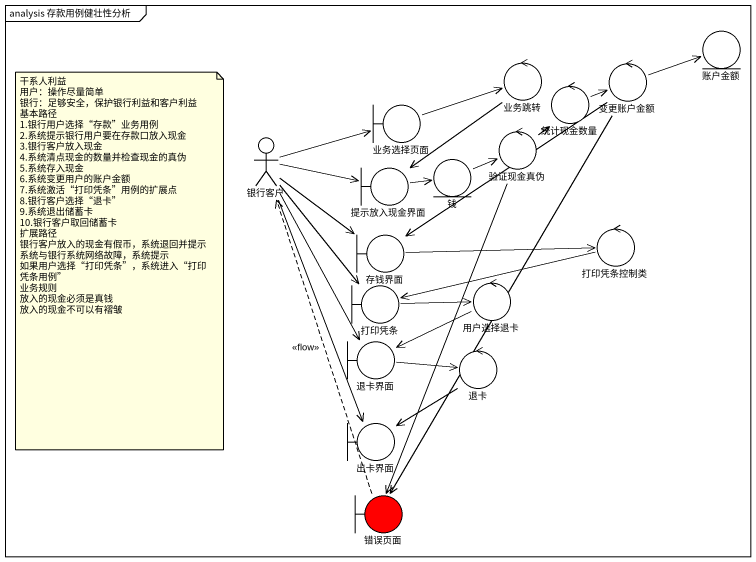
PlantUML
@startuml
mainframe analysis 存款用例健壮性分析
entity 账户金额
control 业务跳转
control 统计现金数量
control 变更账户金额
boundary 业务选择页面
actor 银行客户
entity 钱
control 验证现金真伪
boundary 提示放入现金界面
boundary 存钱界面
control 打印凭条控制类
boundary 打印凭条
control 用户选择退卡
boundary 退卡界面
control 退卡
boundary 出卡界面
boundary 错误页面 #FF0000
业务跳转 --> 提示放入现金界面
统计现金数量 -right-> 变更账户金额
变更账户金额 -right-> 账户金额
变更账户金额 --> 存钱界面
变更账户金额 --> 错误页面
业务选择页面 -right-> 业务跳转
银行客户 -right-> 业务选择页面
银行客户 -right-> 提示放入现金界面
银行客户 --> 存钱界面
银行客户 --> 打印凭条
银行客户 --> 退卡界面
银行客户 --> 出卡界面
钱 -right-> 验证现金真伪
验证现金真伪 -up-> 统计现金数量
验证现金真伪 --> 错误页面
提示放入现金界面 -right-> 钱
存钱界面 -right-> 打印凭条控制类
打印凭条控制类 -left-> 打印凭条
打印凭条 -right-> 用户选择退卡
用户选择退卡 -left-> 退卡界面
退卡界面 -right-> 退卡
退卡 --> 出卡界面
错误页面 .up.> 银行客户 : <<flow>>
note as N1
  干系人利益
  用户：操作尽量简单
  银行：足够安全，保护银行利益和客户利益
  基本路径
  1.银行用户选择“存款”业务用例
  2.系统提示银行用户要在存款口放入现金
  3.银行客户放入现金
  4.系统清点现金的数量并检查现金的真伪
  5.系统存入现金
  6.系统变更用户的账户金额
  7.系统激活“打印凭条”用例的扩展点
  8.银行客户选择“退卡”
  9.系统退出储蓄卡
  10.银行客户取回储蓄卡
  扩展路径
  银行客户放入的现金有假币，系统退回并提示
  系统与银行系统网络故障，系统提示
  如果用户选择“打印凭条”，系统进入“打印凭条用例”
  业务规则
  放入的现金必须是真钱
  放入的现金不可以有褶皱
end note
@enduml
